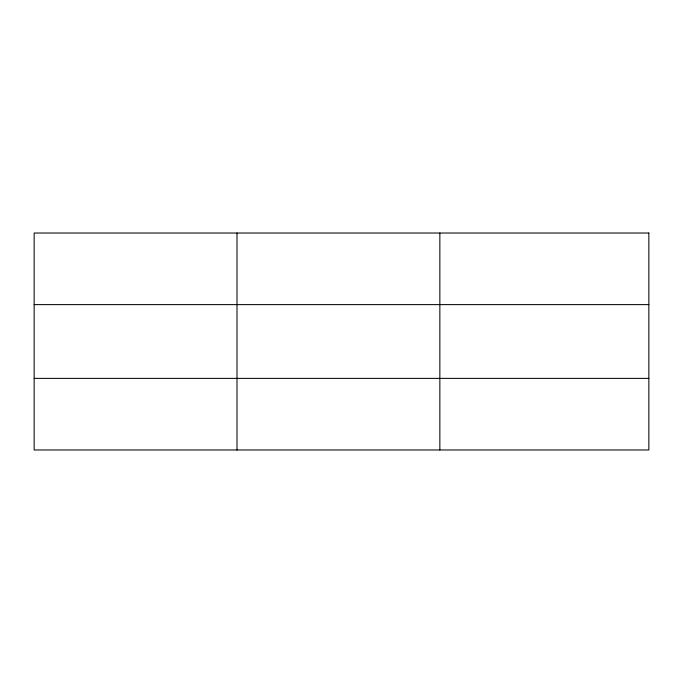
<?xml version="1.0" encoding="UTF-8"?>
<svg xmlns="http://www.w3.org/2000/svg" width="683" height="683" viewBox="0 0 683 683"><rect width="100%" height="100%" fill="white"/><g stroke="black" fill="none" stroke-linecap="round" stroke-linejoin="round"><path stroke-width="1.02" d="M237.001 233.023L237.001 449.977M439.852 233.023L439.852 449.977M34.15 304.618L648.85 304.618M34.15 378.382L648.85 378.382M648.85 233.023L648.85 449.977L34.15 449.977L34.15 233.023L648.85 233.023"/></g></svg>
